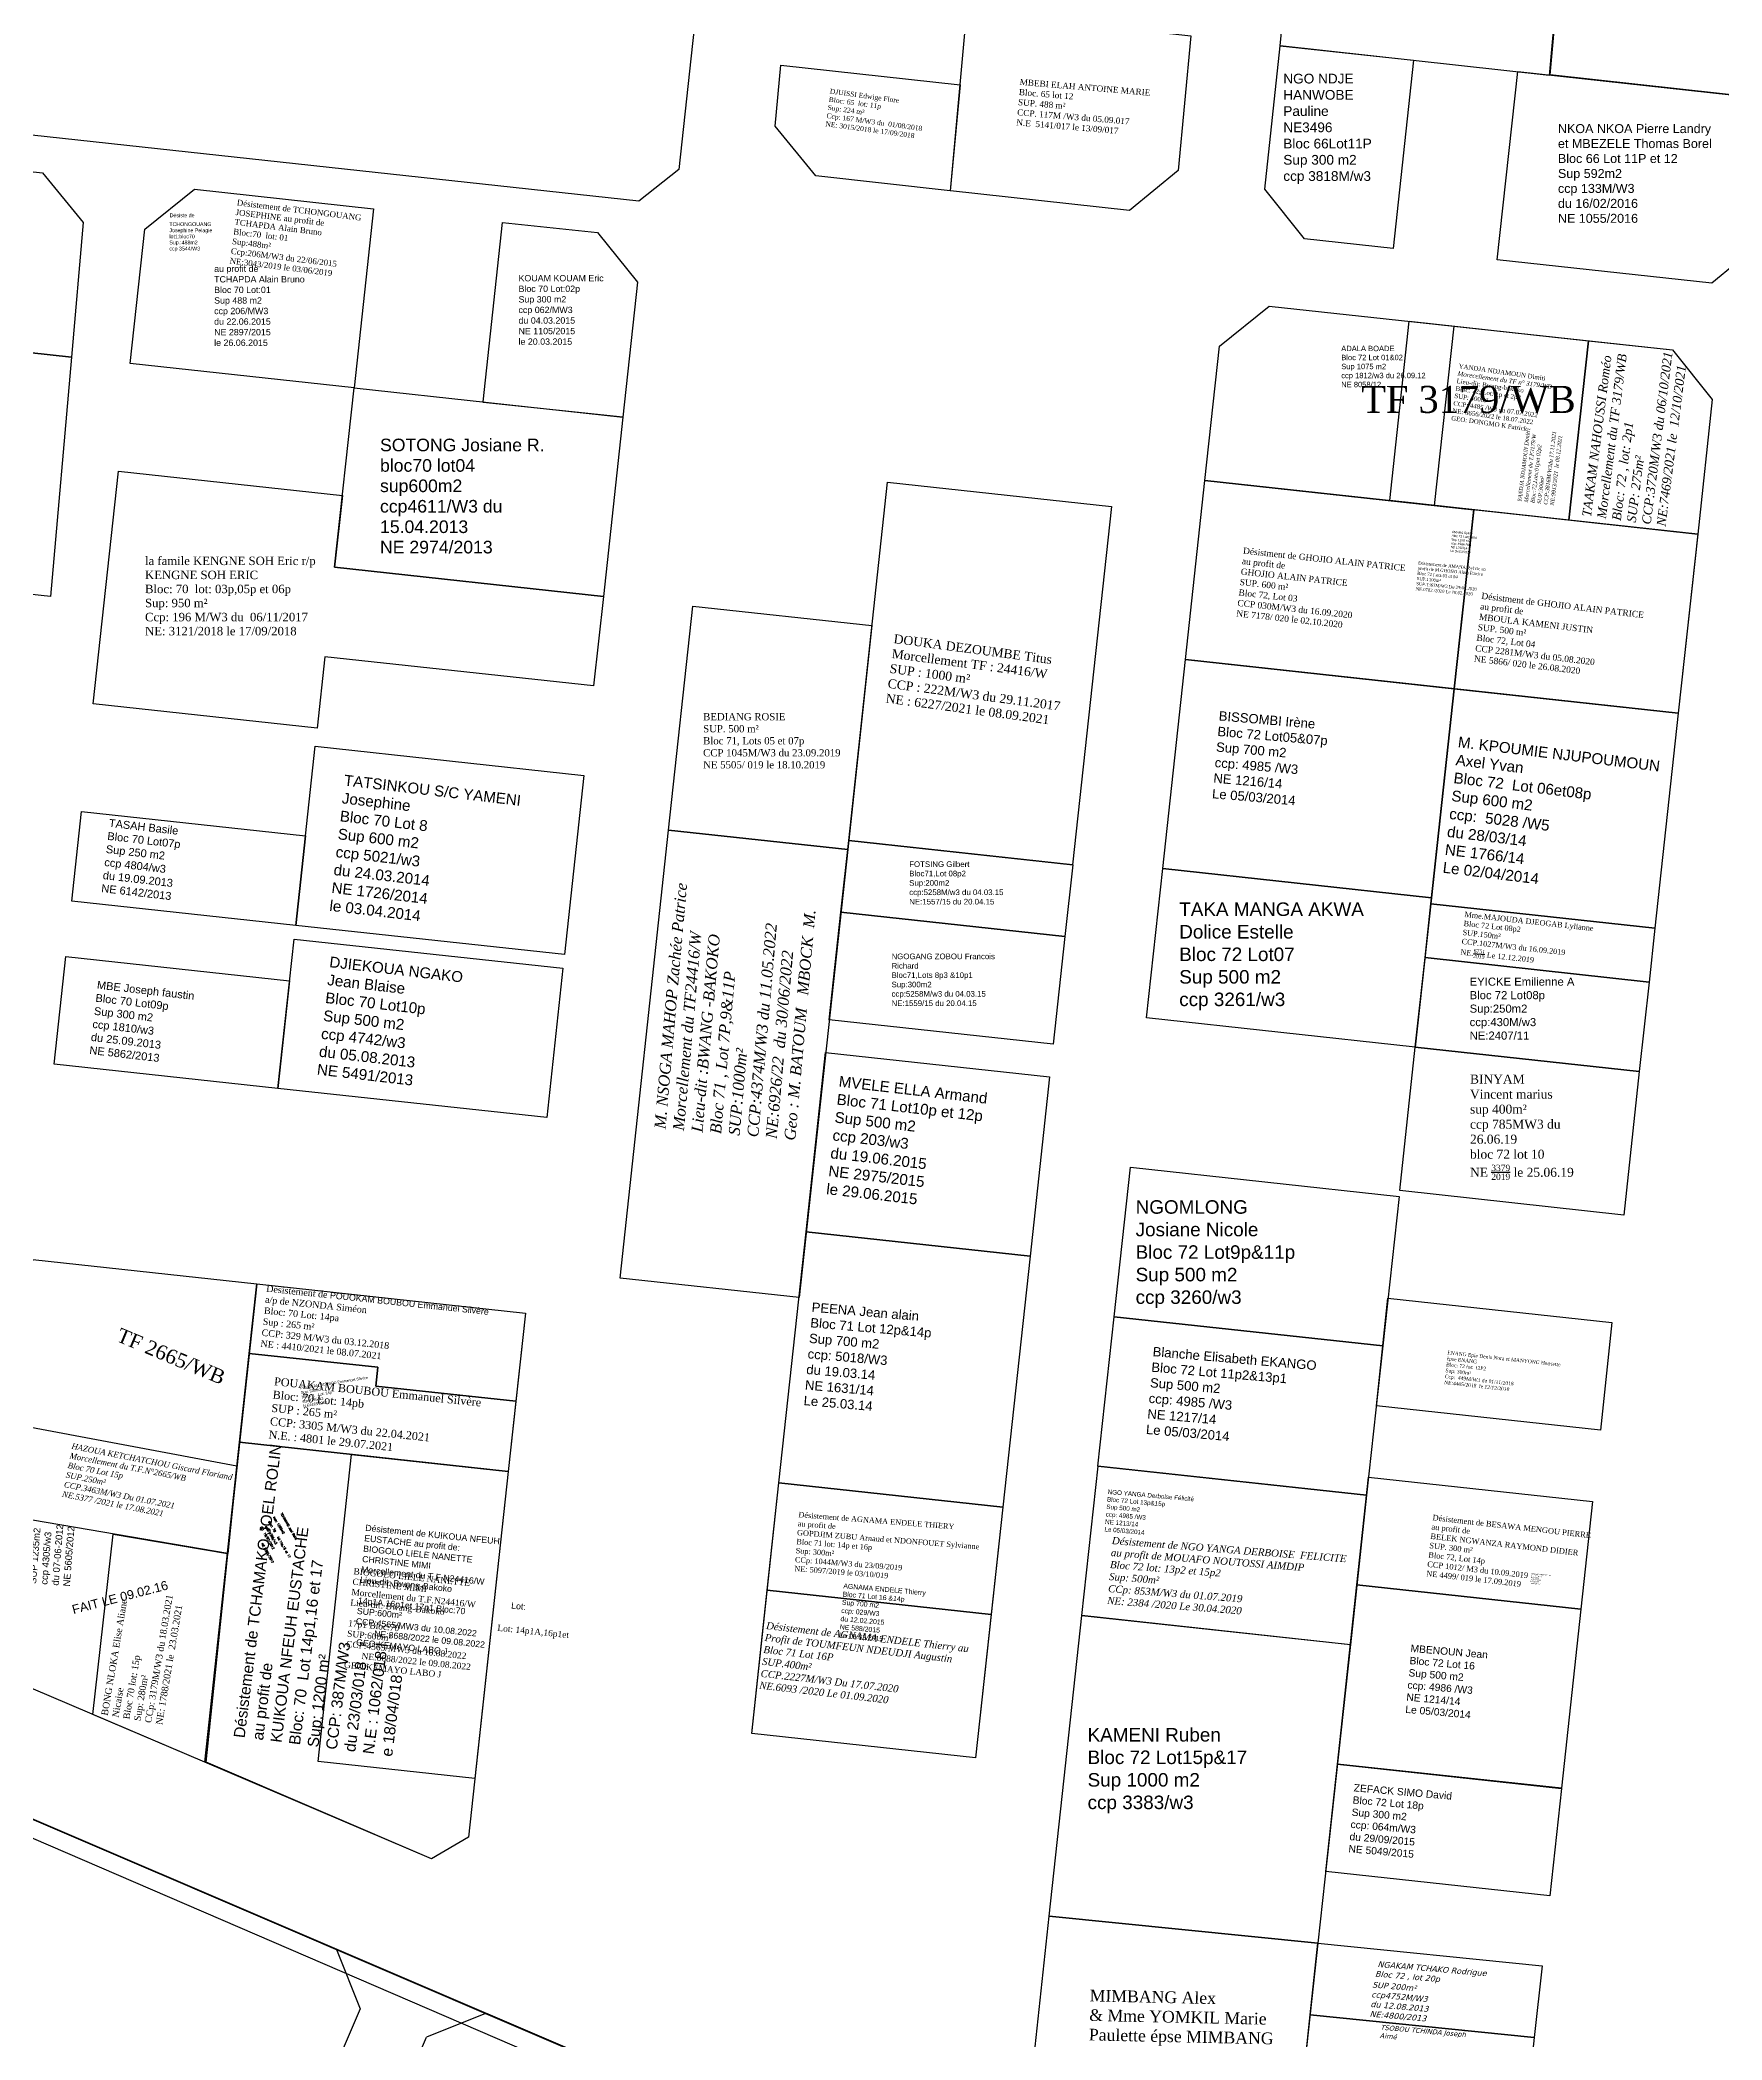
# Model space of a CAD drawing. Header units: millimetres. Extents: x 590121 to 927379, y 438565 to 1441738.
# Drawn here: x 924780.1 to 924966.8, y 1439551.6 to 1439773.6 of the extents above; entities that cross this region are included whole.
import ezdxf
from ezdxf.enums import TextEntityAlignment as Align

# ---------------------------------------------------------------- set-up
doc = ezdxf.new("R2010")
doc.units = ezdxf.units.MM
doc.header["$LTSCALE"] = 10
for name, color, linetype in [('end maj 26 02 2021', 30, 'Continuous'), ('LOTS', 7, 'Continuous'), ('MAJ AOUT 2021', 7, 'Continuous'), ('MAJ DEC 2021', 234, 'Continuous'), ('MAJ JUILLET 2021', 7, 'Continuous'), ('MAJ OCT 2021', 7, 'Continuous'), ('MAJ SEP 2021', 6, 'Continuous')]:
    doc.layers.add(name, color=color, linetype=linetype)
doc.styles.add('RomanS', font='romans.shx')
doc.styles.get("Standard").update_dxf_attribs({"font": 'arial.ttf'})
doc.styles.add('Times 1.0', font='times.ttf', dxfattribs={"width": 0.99, "height": 1})
doc.styles.add('Times 1.5', font='times.ttf', dxfattribs={"width": 0.99, "height": 0.75})
doc.styles.add('Verdana 2.0', font='verdana.ttf', dxfattribs={"width": 0.99, "height": 2})

msp = doc.modelspace()

# ---------------------------------------------------------------- linework, layer by layer
at = {"flags": 128}
msp.add_lwpolyline([(924932.09, 1439742.34), (924951.97, 1439740.18), (924949.81, 1439720.29), (924929.93, 1439722.46)], close=True, dxfattribs=at)
at = {"color": 5, "flags": 128}
msp.add_lwpolyline([(924849.89, 1439685.89), (924869.77, 1439683.73), (924864.39, 1439634.02), (924844.51, 1439636.18)], close=True, dxfattribs=at)
at = {"flags": 128}
msp.add_lwpolyline([(924828.39, 1439580.65), (924810.99, 1439582.54), (924814.7, 1439616.62), (924832.1, 1439614.73), (924828.39, 1439580.65)], dxfattribs=at)
msp.add_lwpolyline([(924828.39, 1439580.65), (924810.99, 1439582.54), (924814.7, 1439616.62), (924832.1, 1439614.73), (924828.39, 1439580.65)], dxfattribs=at)
at = {"color": 150, "linetype": 'ByBlock', "lineweight": -3, "ltscale": 0.0014, "flags": 128}
msp.add_lwpolyline([(924788.23, 1439607.78), (924800.93, 1439605.62), (924798.41, 1439582.48), (924785.98, 1439587.77)], close=True, dxfattribs=at)
at = {"layer": 'end maj 26 02 2021', "linetype": 'ByBlock', "ltscale": 0.0014}
for p, q in [((924917.78, 1439772.91), (924919.62, 1439792.82)), ((924949.44, 1439789.53), (924947.6, 1439769.62)), ((924947.72, 1439769.7), (924949.55, 1439789.62)), ((924947.6, 1439769.62), (924917.78, 1439772.91)), ((924972.56, 1439766.96), (924947.72, 1439769.7)), ((924791.75, 1439752.57), (924797.26, 1439757)), ((924797.26, 1439757), (924817.14, 1439754.84)), ((924817.14, 1439754.84), (924814.98, 1439734.96)), ((924790.13, 1439737.66), (924791.75, 1439752.57)), ((924814.98, 1439734.96), (924790.13, 1439737.66)), ((924902.94, 1439665.04), (924904.74, 1439681.61)), ((924904.74, 1439681.61), (924934.56, 1439678.37)), ((924934.56, 1439678.37), (924932.76, 1439661.8)), ((924932.76, 1439661.8), (924902.94, 1439665.04)), ((924899.34, 1439631.89), (924901.14, 1439648.47)), ((924901.14, 1439648.47), (924930.96, 1439645.22)), ((924930.96, 1439645.22), (924929.16, 1439628.65)), ((924929.16, 1439628.65), (924899.34, 1439631.89)), ((924892.14, 1439565.38), (924895.74, 1439598.75)), ((924895.74, 1439598.75), (924925.56, 1439595.51)), ((924925.56, 1439595.51), (924921.96, 1439562.38)), ((924921.96, 1439562.38), (924892.14, 1439565.38)), ((924829.57, 1439554.59), (924866.34, 1439538.84)), ((924789.54, 1439473.83), (924823.01, 1439551.97))]:
    msp.add_line(p, q, dxfattribs=at)
at = {"layer": 'end maj 26 02 2021', "linetype": 'ByBlock', "lineweight": 30, "ltscale": 0.0014}
msp.add_line((924398.32, 1439739.33), (924963.25, 1439497.33), dxfattribs=at)
at = {"layer": 'end maj 26 02 2021', "color": 3, "linetype": 'ByBlock'}
msp.add_line((924956.81, 1439497.55), (924745.65, 1439588.49), dxfattribs=at)
at = {"layer": 'end maj 26 02 2021', "linetype": 'ByBlock'}
for p, q in [((924829.57, 1439554.59), (924866.34, 1439538.84)), ((924789.54, 1439473.83), (924823.01, 1439551.97))]:
    msp.add_line(p, q, dxfattribs=at)
at = {"layer": 'end maj 26 02 2021', "color": 2, "linetype": 'ByBlock', "lineweight": 30, "flags": 128}
msp.add_lwpolyline([(923308.65, 1440206.13), (923671.34, 1440050.76), (923940.25, 1439935.57), (924963.25, 1439497.33), (924809.47, 1439239.74), (925377.7, 1437744.04), (924824.82, 1437360.38), (924517.74, 1437751.12), (922985.83, 1439700.35)], close=True, dxfattribs=at)
at = {"layer": 'end maj 26 02 2021', "color": 2, "lineweight": 100, "flags": 128}
msp.add_lwpolyline([(923308.65, 1440206.13), (923671.34, 1440050.76), (923940.25, 1439935.57), (924963.25, 1439497.33), (924809.47, 1439239.74), (925377.7, 1437744.04), (924824.82, 1437360.38), (924517.74, 1437751.12), (922985.83, 1439700.35)], close=True, dxfattribs=at)
at = {"layer": 'end maj 26 02 2021', "color": 5, "linetype": 'ByBlock', "ltscale": 0.0014, "flags": 128}
for points in [[(924706.44, 1439876.69), (924736.28, 1439873.58), (924734.42, 1439853.48), (924859.87, 1439840.72), (924851.01, 1439759.2), (924846.6, 1439755.66), (924680.84, 1439773.69), (924677.23, 1439778.1), (924683.72, 1439848.22), (924703.63, 1439846.37)], [(924917.76, 1439772.91), (924932.56, 1439771.3), (924930.29, 1439750.41), (924920.48, 1439751.48), (924916.05, 1439756.99)]]:
    msp.add_lwpolyline(points, close=True, dxfattribs=at)
at = {"layer": 'end maj 26 02 2021', "color": 150}
for points in [[(924882.99, 1439776.74), (924907.84, 1439774), (924906.46, 1439759.06), (924901.04, 1439754.63), (924881.16, 1439756.82)], [(924862.34, 1439770.77), (924882.24, 1439768.57), (924881.15, 1439756.82), (924866.22, 1439758.47), (924861.71, 1439764)], [(924797.26, 1439757), (924817.14, 1439754.84), (924814.98, 1439734.95), (924790.13, 1439737.66), (924791.75, 1439752.57)], [(924797.26, 1439757), (924817.14, 1439754.84), (924814.98, 1439734.95), (924790.13, 1439737.66), (924791.75, 1439752.57)], [(924788.83, 1439725.73), (924813.69, 1439723.03), (924812.82, 1439715.06), (924842.65, 1439711.82), (924841.57, 1439701.89), (924811.74, 1439705.13), (924810.88, 1439697.19), (924786.03, 1439699.89)], [(924929.73, 1439633.95), (924954.59, 1439631.25), (924953.3, 1439619.32), (924928.44, 1439622.02)], [(924862.13, 1439613.48), (924886.99, 1439610.78), (924885.69, 1439598.85), (924860.84, 1439601.55)]]:
    msp.add_lwpolyline(points, close=True, dxfattribs=at)
at = {"layer": 'end maj 26 02 2021', "color": 150, "flags": 128}
msp.add_lwpolyline([(924944.13, 1439770.05), (924972.56, 1439766.96), (924971.09, 1439751.01), (924965.66, 1439746.57), (924941.86, 1439749.15)], close=True, dxfattribs=at)
at = {"layer": 'end maj 26 02 2021', "linetype": 'ByBlock', "ltscale": 0.0014, "flags": 128}
for points in [[(924755.54, 1439761.53), (924780.4, 1439758.83), (924784.93, 1439753.31), (924783.62, 1439738.36), (924753.79, 1439741.6)], [(924916.55, 1439744.03), (924961.29, 1439739.17), (924965.72, 1439733.65), (924964.1, 1439718.74), (924964.1, 1439718.74), (924909.42, 1439724.69), (924911.04, 1439739.6)], [(924753.79, 1439741.61), (924783.62, 1439738.36), (924781.3, 1439711.79), (924751.47, 1439715.04)], [(924814.98, 1439734.95), (924844.81, 1439731.7), (924842.65, 1439711.82), (924812.82, 1439715.06)], [(924909.42, 1439724.69), (924964.1, 1439718.75), (924961.94, 1439698.86), (924907.26, 1439704.8)], [(924907.26, 1439704.8), (924937.08, 1439701.56), (924934.56, 1439678.37), (924904.74, 1439681.61)], [(924937.09, 1439701.57), (924961.94, 1439698.87), (924959.35, 1439675.01), (924934.49, 1439677.71)], [(924869.88, 1439684.73), (924894.74, 1439682.03), (924893.87, 1439674.08), (924869.02, 1439676.77)], [(924869.02, 1439676.77), (924893.87, 1439674.08), (924892.58, 1439662.15), (924867.72, 1439664.84)], [(924933.84, 1439671.74), (924958.7, 1439669.03), (924957.62, 1439659.09), (924932.76, 1439661.8)], [(924867.32, 1439661.2), (924892.17, 1439658.5), (924890.01, 1439638.62), (924865.16, 1439641.32)], [(924804.18, 1439635.53), (924834.01, 1439632.29), (924832.1, 1439614.73), (924802.27, 1439617.97)], [(924899.34, 1439631.89), (924929.16, 1439628.65), (924927.36, 1439612.08), (924897.54, 1439615.32)], [(924802.27, 1439617.97), (924832.1, 1439614.73), (924827.69, 1439574.16), (924823.58, 1439571.75), (924798.58, 1439582.48)], [(924897.55, 1439615.32), (924927.36, 1439612.08), (924925.56, 1439595.5), (924895.74, 1439598.75)], [(924862.13, 1439613.48), (924886.99, 1439610.78), (924883.96, 1439582.95), (924859.11, 1439585.65)], [(924927.58, 1439614.08), (924952.44, 1439611.38), (924951.14, 1439599.45), (924926.28, 1439602.15)], [(924926.28, 1439602.15), (924951.14, 1439599.45), (924948.98, 1439579.57), (924924.12, 1439582.26)], [(924776.26, 1439577.43), (924813.02, 1439561.68), (924815.65, 1439555.11), (924786.12, 1439486.17), (924763.14, 1439496.02), (924759.2, 1439486.83), (924736.22, 1439496.67), (924769.69, 1439574.8)], [(924892.14, 1439565.38), (924921.96, 1439562.38), (924918.48, 1439530.36), (924893.37, 1439541.18), (924890.13, 1439546.74)], [(924921.96, 1439562.38), (924946.84, 1439559.88), (924945.97, 1439551.93), (924921.1, 1439554.43)], [(924921.1, 1439554.43), (924945.97, 1439551.92), (924945.32, 1439545.96), (924920.45, 1439548.46)]]:
    msp.add_lwpolyline(points, close=True, dxfattribs=at)
for points in [[(924829.32, 1439733.39), (924831.45, 1439753.32), (924842.01, 1439752.19), (924846.44, 1439746.69), (924844.81, 1439731.7), (924829.32, 1439733.35)], [(924829.57, 1439554.59), (924823.01, 1439551.97)]]:
    msp.add_lwpolyline(points, dxfattribs=at)
at = {"layer": 'end maj 26 02 2021', "color": 3, "linetype": 'ByBlock', "flags": 128}
msp.add_lwpolyline([(924398.32, 1439739.33), (924963.25, 1439497.33), (924809.47, 1439239.74), (924330.15, 1439490.91)], dxfattribs=at)
at = {"layer": 'end maj 26 02 2021', "color": 150, "linetype": 'ByBlock', "lineweight": -3, "ltscale": 0.0014, "flags": 128}
for points in [[(924909.42, 1439724.69), (924964.1, 1439718.75), (924961.94, 1439698.86), (924907.26, 1439704.8)], [(924909.42, 1439724.69), (924939.25, 1439721.44), (924937.08, 1439701.57), (924907.26, 1439704.81)], [(924939.25, 1439721.45), (924964.1, 1439718.74), (924961.94, 1439698.86), (924937.09, 1439701.56)], [(924852.57, 1439710.74), (924872.46, 1439708.58), (924869.77, 1439683.73), (924849.89, 1439685.89)], [(924934.49, 1439677.71), (924959.35, 1439675.01), (924958.7, 1439669.03), (924933.84, 1439671.74)], [(924932.76, 1439661.8), (924957.62, 1439659.09), (924955.89, 1439643.18), (924931.03, 1439645.89)], [(924897.55, 1439615.32), (924927.36, 1439612.08), (924925.56, 1439595.5), (924895.74, 1439598.75)], [(924927.58, 1439614.08), (924952.44, 1439611.38), (924951.14, 1439599.45), (924926.28, 1439602.16)], [(924860.84, 1439601.55), (924885.69, 1439598.85), (924883.96, 1439582.95), (924859.11, 1439585.65)], [(924924.12, 1439582.26), (924948.98, 1439579.56), (924947.68, 1439567.63), (924922.83, 1439570.33)]]:
    msp.add_lwpolyline(points, close=True, dxfattribs=at)
at = {"layer": 'end maj 26 02 2021', "linetype": 'ByBlock', "flags": 128}
msp.add_lwpolyline([(924907.26, 1439704.8), (924937.08, 1439701.56), (924937.08, 1439701.56), (924937.08, 1439701.56)], dxfattribs=at)
for points in [[(924907.26, 1439704.8), (924937.08, 1439701.56), (924907.26, 1439704.8)], [(924776.26, 1439577.43), (924813.02, 1439561.68), (924815.65, 1439555.11), (924786.12, 1439486.17), (924763.14, 1439496.02), (924759.2, 1439486.83), (924736.22, 1439496.67), (924769.69, 1439574.8)]]:
    msp.add_lwpolyline(points, close=True, dxfattribs=at)
at = {"layer": 'end maj 26 02 2021', "linetype": 'ByBlock', "lineweight": -3, "ltscale": 0.0014, "flags": 128}
for points in [[(924810.66, 1439695.2), (924840.49, 1439691.95), (924838.33, 1439672.07), (924808.5, 1439675.31)], [(924784.73, 1439687.95), (924809.58, 1439685.25), (924808.5, 1439675.31), (924783.65, 1439678.01)], [(924808.33, 1439673.79), (924838.16, 1439670.55), (924836.36, 1439653.99), (924806.53, 1439657.23)], [(924782.98, 1439671.86), (924807.83, 1439669.16), (924806.53, 1439657.23), (924781.68, 1439659.93)], [(924865.16, 1439641.32), (924890.01, 1439638.62), (924886.99, 1439610.78), (924862.13, 1439613.48)]]:
    msp.add_lwpolyline(points, close=True, dxfattribs=at)
at = {"layer": 'end maj 26 02 2021', "color": 3, "linetype": 'ByBlock', "ltscale": 0.0014, "flags": 128}
msp.add_lwpolyline([(924779.33, 1439638.23), (924804.18, 1439635.53), (924798.41, 1439582.48), (924777.14, 1439591.54), (924774.7, 1439595.7)], close=True, dxfattribs=at)
at = {"layer": 'end maj 26 02 2021', "color": 150, "lineweight": 30}
msp.add_lwpolyline([(924802.27, 1439617.97), (924832.1, 1439614.73), (924827.69, 1439574.16), (924823.58, 1439571.75), (924798.41, 1439582.48)], close=True, dxfattribs=at)
at = {"layer": 'LOTS', "color": 4, "lineweight": 30, "flags": 128}
msp.add_lwpolyline([(924828.39, 1439580.65), (924810.99, 1439582.54), (924814.7, 1439616.62), (924832.1, 1439614.73), (924828.39, 1439580.65)], dxfattribs=at)
at = {"layer": 'MAJ AOUT 2021', "color": 5, "linetype": 'ByBlock', "lineweight": -3, "ltscale": 0.0014, "flags": 128}
msp.add_lwpolyline([(924777.34, 1439619.96), (924801.98, 1439615.36), (924800.96, 1439605.62), (924776.24, 1439609.82)], close=True, dxfattribs=at)
at = {"layer": 'MAJ DEC 2021', "flags": 128}
msp.add_lwpolyline([(924937.06, 1439741.8), (924951.97, 1439740.18), (924949.81, 1439720.29), (924934.9, 1439721.92)], close=True, dxfattribs=at)
at = {"layer": 'MAJ JUILLET 2021', "flags": 128}
for points in [[(924804.18, 1439635.53), (924834.01, 1439632.29), (924832.94, 1439622.51), (924817.4, 1439624.2), (924817.62, 1439626.28), (924803.34, 1439627.83)], [(924803.34, 1439627.83), (924817.62, 1439626.28), (924817.4, 1439624.2), (924832.94, 1439622.51), (924832.1, 1439614.73), (924802.27, 1439617.97)]]:
    msp.add_lwpolyline(points, close=True, dxfattribs=at)
at = {"layer": 'MAJ OCT 2021', "color": 150, "flags": 128}
msp.add_lwpolyline([(924951.97, 1439740.18), (924961.29, 1439739.17), (924965.72, 1439733.65), (924964.1, 1439718.74), (924949.81, 1439720.29)], close=True, dxfattribs=at)
at = {"layer": 'MAJ SEP 2021', "flags": 128}
msp.add_lwpolyline([(924874.2, 1439724.5), (924899.05, 1439721.8), (924894.73, 1439682.03), (924869.88, 1439684.73)], close=True, dxfattribs=at)

# ---------------------------------------------------------------- texts
at = {"attachment_point": 1}
for s, insert, char_height, width, rotation in [('\\A1;{\\fTimes New Roman|b0|i0|c0|p18;YANDJA NDJAMOUN Dimiti\\P\\fTimes New Roman|b0|i1|c0|p18;\\C1;Morecellement du TF n° 3179/WB\\P\\fTimes New Roman|b0|i0|c0|p18;\\C0;Lieu-dit: Bwang-bakoko\\PBloc: 72; Lot: 1p et 2p2\\PSUP: 400m²\\PCCP: 4485 /W3 du 07.07.2022\\PNE: 8656/2022 le 18.07.2022\\PGEO: DONGMO K Patrick}', (924937.62, 1439737.64), 0.5, 21.7799, 351.8502), ('\\A1;{\\fTimes New Roman|b0|i0|c0|p18;BIOGOLO LIELE NANETTE \\PCHRISTINE MIMI     \\P\\C1;Morcellement du T.F.N24416/W\\C256;                               Lieu-dit: Bwang-Bakoko                                                                                                                      Lot: 14p1A,16p1et 17p1 Bloc:70\\PSUP:600m²                                                                      CCP:4565/MW3 du 10.08.2022                                                   NE:8688/2022 le 09.08.2022                                        GEO:KEMAYO LABO J}', (924814.96, 1439604.01), 0.6946, 24.8105, 354.2043), ('\\A1;{\\fTimes New Roman|b0|i0|c0|p18;BIOGOLO LIELE NANETTE \\PCHRISTINE MIMI     \\P\\C1;Morcellement du T.F.N24416/W\\C256;                               Lieu-dit: Bwang-Bakoko                                                                                                                      Lot: 14p1A,16p1et 17p1 Bloc:70\\PSUP:600m²                                                                      CCP:4565/MW3 du 10.08.2022                                                   NE:8688/2022 le 09.08.2022                                        GEO:KEMAYO LABO J}', (924814.96, 1439604.01), 0.6946, 24.8105, 354.2043)]:
    msp.add_mtext(s, dxfattribs=dict(at, insert=insert, char_height=char_height, width=width, rotation=rotation))
at = {"color": 7, "insert": (924848.3, 1439652.79), "char_height": 1.2399, "width": 78.3077, "attachment_point": 1, "rotation": 84.9537}
msp.add_mtext('{\\fTimes New Roman|b0|i1|c0|p18;M. NSOGA MAHOP Zachée Patrice\\P\\C1;Morcellement du TF24416/W\\P\\C7;Lieu-dit :BWANG -BAKOKO\\PBloc 71 , Lot 7P,9&11P\\PSUP:1000m²\\PCCP:4374M/W3 du 11.05.2022\\PNE:6926/22  du 30/06/2022\\PGeo : M. BATOUM   MBOCK  M.}', dxfattribs=at)
at = {"layer": 'end maj 26 02 2021', "color": 1, "linetype": 'ByBlock'}
msp.add_text('Désiste de', height=0.418, dxfattribs=at).set_placement((924794.52, 1439753.89))
at = {"layer": 'end maj 26 02 2021', "linetype": 'ByBlock'}
for s, height, p in [('TCHONGOUANG', 0.4177, (924794.48, 1439752.91)), ('Josephine Pelagie', 0.4177, (924794.48, 1439752.23)), ('Sup.:488m2', 0.418, (924794.48, 1439750.88)), ('ccp 3544/W3', 0.4177, (924794.48, 1439750.2)), ('lot1;bloc70', 0.4177, (924794.48, 1439751.55))]:
    msp.add_text(s, height=height, dxfattribs=at).set_placement(p)
at = {"layer": 'end maj 26 02 2021', "linetype": 'ByBlock', "ltscale": 0.0014}
for s, p in [('SOTONG Josiane R.', (924817.86, 1439727.92)), ('bloc70 lot04', (924817.86, 1439725.65)), ('sup600m2', (924817.86, 1439723.39)), ('ccp4611/W3 du', (924817.86, 1439721.12)), ('15.04.2013', (924817.86, 1439718.85)), ('NE 2974/2013', (924817.86, 1439716.59))]:
    msp.add_text(s, height=1.4, dxfattribs=at).set_placement(p)
at = {"layer": 'end maj 26 02 2021', "linetype": 'ByBlock', "style": 'RomanS'}
for s, p in [('TCHAMAKO Joel Rolin', (924807.85, 1439608.7)), ('DU  19/07/2012', (924805.46, 1439607.41)), ('ccp: 4365/w3', (924805.89, 1439607.73)), ('bloc: 70   lot:14p,16 et 17', (924806.81, 1439607.24)), ('sup: 1200m2', (924806.75, 1439608.83)), ('NE 8395/2012', (924805.49, 1439605.73))]:
    msp.add_text(s, height=0.2387, rotation=299.5923, dxfattribs=at).set_placement(p, align=Align.TOP_CENTER)
at = {"layer": 'end maj 26 02 2021', "linetype": 'ByBlock', "ltscale": 0.0014, "attachment_point": 1}
for s, insert, char_height, width in [('{\\C7;NGO NDJE \\PHANWOBE \\PPauline\\PNE3496\\PBloc 66Lot11P\\PSup 300 m2\\Pccp 3818M/w3}', (924918.11, 1439769.81), 1.0807, 18.06), ('{\\C1;au profit de \\P\\C7;TCHAPDA Alain Bruno\\PBloc 70 Lot:01\\PSup 488 m2\\Pccp 206/MW3\\Pdu 22.06.2015\\PNE 2897/2015\\Ple 26.06.2015}', (924799.45, 1439748.53), 0.7037, 11.757), ('{\\C7;KOUAM KOUAM Eric\\PBloc 70 Lot:02p\\PSup 300 m2\\Pccp 062/MW3\\Pdu 04.03.2015\\PNE 1105/2015\\Ple 20.03.2015}', (924833.23, 1439747.48), 0.7037, 11.757), ('{\\C7;ADALA BOADE\\PBloc 72 Lot 01&02\\PSup 1075 m2\\Pccp 1812/w3 du 26.09.12\\PNE 8058/12}', (924924.54, 1439739.63), 0.6, 25.06), ('{\\C7;FOTSING Gilbert\\PBloc71,Lot 08p2\\PSup:200m2\\Pccp:5258M/w3 du 04.03.15\\PNE:1557/15 du 20.04.15}', (924876.59, 1439682.42), 0.6239, 13.312), ('{\\C7;TAKA MANGA AKWA\\PDolice Estelle\\PBloc 72 Lot07\\PSup 500 m2\\Pccp 3261/w3}', (924906.56, 1439677.86), 1.5, 25.06), ('{\\C7;NGOGANG ZOBOU Francois Richard\\PBloc71,Lots 8p3 &10p1\\PSup:300m2\\Pccp:5258M/w3 du 04.03.15\\PNE:1559/15 du 20.04.15}', (924874.63, 1439672.19), 0.6239, 13.312), ('{\\C7;EYICKE Emilienne A\\PBloc 72 Lot08p\\PSup:250m2\\Pccp:430M/w3\\PNE:2407/11}', (924938.79, 1439669.52), 0.8973, 14.99), ('{\\C7;NGOMLONG\\PJosiane Nicole\\PBloc 72 Lot9p&11p\\PSup 500 m2\\Pccp 3260/w3}', (924901.72, 1439644.82), 1.5, 25.06), ('{\\C7;KAMENI Ruben\\PBloc 72 Lot15p&17\\PSup 1000 m2\\Pccp 3383/w3}', (924896.39, 1439586.26), 1.5, 25.06)]:
    msp.add_mtext(s, dxfattribs=dict(at, insert=insert, char_height=char_height, width=width))
at = {"layer": 'end maj 26 02 2021', "attachment_point": 1}
for s, width, heights, insert, char_height, rotation in [('{\\fTimes New Roman|b0|i0|c0|p18;DJUISSI Edwige Flore\\PBloc: 65  lot: 11p\\PSup: 224 m²\\PCcp: 167 M/W3 du  01/08/2018\\PNE: 3015/2018 le 17/09/2018}', 183.6537, [70.05], (924867.83, 1439768.16), 0.5477, 352.2715), ('{\\fTimes New Roman|b0|i0|c0|p18;\\C1;Désistement de TCHONGOUANG\\PJOSEPHINE au profit de \\P\\C256;TCHAPDA Alain Bruno\\PBloc:70  lot: 01\\PSup:488m²\\PCcp:206M/W3 du 22/06/2015\\PNE:3043/2019 le 03/06/2019}', 69.7073, [27.23], (924802.02, 1439755.86), 0.6504, 352.9722), ('{\\fTimes New Roman|b0|i0|c0|p18;ENANG Epie Denis Nora et MANYONG Herriette\\Pèpse ENANG\\PBloc: 72 lot: 12P2\\PSup: 300m²\\PCcp:  449M/W3 du 01/11/2018\\PNE:4405/2018  le 12/12/2018}', 132.1813, [32.76], (924936.35, 1439628.13), 0.4, 353.8137), ('{\\C1;Désistement de TCHAMAKO JOEL ROLIN\\Pau profit de\\P}KUIKOUA NFEUH EUSTACHE\\PBloc: 70  Lot 14p1,16 et 17\\PSup: 1200 m²\\PCCP: 387M/W3 \\Pdu 23/03/018\\PN.E : 1062/018 l\\Pe 18/04/018', 102.1603, [30.88], (924801.6, 1439585.25), 1.2375, 82.8165), ('{\\fTimes New Roman|b0|i0|c0|p18;\\C1;Désistement de AGNAMA ENDELE THIERY \\Pau profit de\\P\\C256;GOPDJIM ZUBU Arnaud et NDONFOUET Sylvianne\\PBloc 71 lot: 14p et 16p\\PSup: 300m²\\PCCp: 1044M/W3 du 23/09/2019\\PNE: 5097/2019 le 03/10/019}', 50.7692, [21.59], (924864.33, 1439610.25), 0.6, 355.5454), ('{\\fTimes New Roman|b0|i0|c0|p18;\\C1;Désistement de AGNAMA ENDELE THIERY \\Pau profit de\\P\\C256;GOPDJIM ZUBU Arnaud et NDONFOUET Sylvianne\\PBloc 71 lot: 14p et 16p\\PSup: 300m²\\PCCp: 1044M/W3 du 23/09/2019\\PNE: 5097/2019 le 03/10/019}', 50.7692, [21.59], (924864.33, 1439610.25), 0.6, 355.5454), ('{\\fTimes New Roman|b0|i1|c0|p18;\\C1;Désistement de NGO YANGA DERBOISE  FELICITE \\Pau profit de \\C256;MOUAFO NOUTOSSI AIMDIP\\PBloc 72 lot: 13p2 et 15p2\\PSup: 500m²\\PCCp: 853M/W3 du 01.07.2019\\PNE: 2384 /2020 Le 30.04.2020}', 50.7692, [21.59], (924899.12, 1439607.47), 0.8, 355.5454), ('{\\fTimes New Roman|b0|i0|c0|p18;\\C1;\\P\\C256;BONG NLOKA Elise Aliane \\PNicaise \\PBloc 70 lot: 15p\\PSup: 280m²\\PCCp: 3179M/W3 du 18.03.2021\\PNE: 1788/2021 le  23.03.2021}', 50.7692, [21.59], (924785.7, 1439587.92), 0.7358, 80.4099)]:
    msp.add_mtext_dynamic_manual_height_columns(s, width=width, gutter_width=12.5, heights=heights, dxfattribs=dict(at, insert=insert, char_height=char_height, rotation=rotation))
at = {"layer": 'end maj 26 02 2021', "insert": (924888.89, 1439769.25), "char_height": 0.6757, "width": 107.892, "attachment_point": 1, "rotation": 355.225}
msp.add_mtext('{\\fTimes New Roman|b0|i0|c0|p18;MBEBI ELAH ANTOINE MARIE\\PBloc. 65 lot 12\\PSUP. 488 m²\\PCCP. 117M /W3 du 05.09.017 \\PN.E  5141/017 le 13/09/017}', dxfattribs=at)
at = {"layer": 'end maj 26 02 2021', "insert": (924948.59, 1439764.22), "char_height": 0.9952, "width": 27.1197, "attachment_point": 1}
msp.add_mtext('NKOA NKOA Pierre Landry \\Pet MBEZELE Thomas Borel\\PBloc 66 Lot 11P et 12\\PSup 592m2\\Pccp 133M/W3\\Pdu 16/02/2016\\PNE 1055/2016 ', dxfattribs=at)
at = {"layer": 'end maj 26 02 2021', "linetype": 'ByBlock', "ltscale": 0.0014, "attachment_point": 1}
for s, insert, char_height, width, rotation in [('{\\C7;AMANA Sylvie\\PBloc 72 Lot03&04\\PSup 1100 m2\\Pccp: 4986 /W3\\PNE 1218/14\\PLe 05/03/2014}', (924936.84, 1439719.11), 0.2527, 7.0926, 355.0862), ('{\\C7;BISSOMBI Irène\\PBloc 72 Lot05&07p\\PSup 700 m2\\Pccp: 4985 /W3\\PNE 1216/14\\PLe 05/03/2014}', (924911, 1439699.1), 1.0396, 29.1769, 355.0862), ('{\\C7;M. KPOUMIE NJUPOUMOUN \\PAxel Yvan\\PBloc 72  Lot 06et08p\\PSup 600 m2\\Pccp:  5028 /W5\\Pdu 28/03/14\\PNE 1766/14\\PLe 02/04/2014}', (924937.58, 1439696.28), 1.2014, 203.1336, 353.1095), ('{\\C7;TATSINKOU S/C YAMENI\\PJosephine\\PBloc 70 Lot 8\\PSup 600 m2\\Pccp 5021/w3\\Pdu 24.03.2014\\PNE 1726/2014\\Ple 03.04.2014}', (924813.95, 1439692.04), 1.2, 25.0625, 353.4), ('{\\C7;TASAH Basile\\PBloc 70 Lot07p\\PSup 250 m2\\Pccp 4804/w3\\Pdu 19.09.2013\\PNE 6142/2013}', (924787.83, 1439687.13), 0.875, 25.0625, 353.4008), ('{\\C7;DJIEKOUA NGAKO \\PJean Blaise\\PBloc 70 Lot10p\\PSup 500 m2\\Pccp 4742/w3\\Pdu 05.08.2013\\PNE 5491/2013}', (924812.33, 1439671.88), 1.2, 25.06, 353.4008), ('{\\C7;MBE Joseph faustin\\PBloc 70 Lot09p\\PSup 300 m2\\Pccp 1810/w3\\Pdu 25.09.2013\\PNE 5862/2013}', (924786.51, 1439669.17), 0.875, 25.0625, 353.4008), ('{\\C7;MVELE ELLA Armand \\PBloc 71 Lot10p et 12p\\PSup 500 m2\\Pccp 203/w3\\Pdu 19.06.2015\\PNE 2975/2015\\Ple 29.06.2015}', (924868.86, 1439658.62), 1.2, 25.06, 353.4008), ('{\\C7;PEENA Jean alain\\PBloc 71 Lot 12p&14p\\PSup 700 m2\\Pccp: 5018/W3\\Pdu 19.03.14\\PNE 1631/14\\PLe 25.03.14}', (924865.82, 1439633.49), 1.0396, 29.1769, 355.0862), ('{\\C7;Blanche Elisabeth EKANGO\\PBloc 72 Lot 11p2&13p1\\PSup 500 m2\\Pccp: 4985 /W3\\PNE 1217/14\\PLe 05/03/2014}', (924903.67, 1439628.56), 1.0396, 29.1769, 355.0862), ('{\\C7;NGO YANGA Derboise Félicité\\PBloc 72 Lot 13p&15p\\PSup 500 m2\\Pccp: 4985 /W3\\PNE 1213/14\\PLe 05/03/2014}', (924898.64, 1439612.73), 0.5, 22.8549, 355.0862), ('{\\C7;BESAWA MENGOU Pierre\\PBloc 72 Lot 14p\\PSup 300 m2\\Pccp: 4986 /W3\\PNE 1215/14\\PLe 05/03/2014}', (924945.64, 1439603.44), 0.1269, 3.5606, 355.0862), ('{\\C7;AGNAMA ENDELE Thierry\\PBloc 71 Lot 16 &14p\\PSup 700 m2\\Pccp: 029/W3\\Pdu 12.02.2015\\PNE 588/2015\\PLe 19.02.2015}', (924869.31, 1439602.31), 0.548, 15.3791, 355.0862), ('{\\C7;MBENOUN Jean\\PBloc 72 Lot 16\\PSup 500 m2\\Pccp: 4986 /W3\\PNE 1214/14\\PLe 05/03/2014}', (924932.28, 1439595.52), 0.8144, 22.8549, 355.0862), ('{\\C7;ZEFACK SIMO David\\PBloc 72 Lot 18p\\PSup 300 m2\\Pccp: 064m/W3\\Pdu 29/09/2015\\PNE 5049/2015}', (924925.97, 1439580.05), 0.8144, 22.8549, 355.0862)]:
    msp.add_mtext(s, dxfattribs=dict(at, insert=insert, char_height=char_height, width=width, rotation=rotation))
at = {"layer": 'end maj 26 02 2021', "color": 150, "linetype": 'ByBlock', "lineweight": -3, "ltscale": 0.0014, "attachment_point": 1, "style": 'Times 1.0'}
for s, insert, char_height, width, rotation in [('{\\fTimes New Roman|b0|i0|c186|p18;\\C1;Désistment de GHOJIO ALAIN PATRICE\\Pau profit de\\P\\fTimes New Roman|b0|i0|c0|p18;\\C256;GHOJIO ALAIN PATRICE\\P\\fTimes New Roman|b0|i0|c186|p18;SUP. \\fTimes New Roman|b0|i0|c0|p18;6\\fTimes New Roman|b0|i0|c186|p18;00 m²\\PBloc 72, Lot 0\\fTimes New Roman|b0|i0|c0|p18;3\\fTimes New Roman|b0|i0|c186|p18;\\PCCP \\fTimes New Roman|b0|i0|c0|p18;030\\fTimes New Roman|b0|i0|c186|p18;M/W3 du \\fTimes New Roman|b0|i0|c0|p18;16\\fTimes New Roman|b0|i0|c186|p18;.0\\fTimes New Roman|b0|i0|c0|p18;9\\fTimes New Roman|b0|i0|c186|p18;.2020\\PNE \\fTimes New Roman|b0|i0|c0|p18;7178\\fTimes New Roman|b0|i0|c186|p18;/ 020 le \\fTimes New Roman|b0|i0|c0|p18;02.10.2020}', (924913.69, 1439717.26), 0.7, 30.8325, 353.8242), ('{\\fTimes New Roman|b0|i0|c186|p18;\\C1;Désistement de AMANA  Sylvie\\C150; \\C7;au\\Pprofit de M.GHOJIO Alain Patrice \\PBloc 72 Lots 03 et 04\\PSUP.1100m²\\PSUP.1363M/W3 Du 29.01.2020\\PNE.0782 /2020 Le 18.02.2020}', (924933.1, 1439715.71), 0.3456, 12.572, 354.6423), ('{\\fTimes New Roman|b0|i0|c186|p18;\\C1;Désistment de GHOJIO ALAIN PATRICE\\Pau profit de\\P\\C256;MBOULA KAMENI JUSTIN\\PSUP. 500 m²\\PBloc 72, Lot 04\\PCCP 2281M/W3 du 05.08.2020\\PNE 5866/ 020 le 26.08.2020}', (924940.15, 1439712.24), 0.7, 24.0504, 353.2394), ('\\A1;{\\C7;Mme.MAJOUDA DJEOGAB Lylianne\\PBloc 72 Lot 08p2\\PSUP.150m²\\PCCP.1027M/W3 du 16.09.2019\\PNE.\\H0.7x;\\S6751/2019;\\H1.429x; Le 12.12.2019}', (924938.27, 1439676.84), 0.6, 20.9221, 353.8015), ('{\\fTimes New Roman|b0|i0|c186|p18;\\C1;Désistement de BESAWA MENGOU PIERRE\\Pau profit de\\C256;\\PBELEK NGWANZA RAYMOND DIDIER\\PSUP. 300 m²\\PBloc 72, Lot 14p\\PCCP 1012/ M3 du 10.09.2019\\PNE 4499/ 019 le 17.09.2019}', (924934.72, 1439609.94), 0.6242, 22.6156, 353.5042), ('{\\fTimes New Roman|b0|i1|c0|p18;\\C1;Désistement de AGNAMA ENDELE Thierry\\C7; au \\PProfit de TOUMFEUN NDEUDJI Augustin\\PBloc 71 Lot 16P\\PSUP.400m²\\PCCP.2227M/W3 Du 17.07.2020\\PNE.6093 /2020 Le 01.09.2020 }', (924860.77, 1439598.04), 0.8, 32.0512, 353.4484)]:
    msp.add_mtext(s, dxfattribs=dict(at, insert=insert, char_height=char_height, width=width, rotation=rotation))
at = {"layer": 'end maj 26 02 2021', "insert": (924791.78, 1439716.23), "char_height": 0.9349, "attachment_point": 1}
msp.add_mtext_dynamic_manual_height_columns('{\\fTimes New Roman|b0|i0|c0|p18;la famile KENGNE SOH Eric r/p \\PKENGNE SOH ERIC\\PBloc: 70  lot: 03p,05p et 06p\\PSup: 950 m²\\PCcp: 196 M/W3 du  06/11/2017\\PNE: 3121/2018 le 17/09/2018}', width=183.6537, gutter_width=12.5, heights=[70.05], dxfattribs=at)
at = {"layer": 'end maj 26 02 2021', "color": 150, "linetype": 'ByBlock', "lineweight": -3, "ltscale": 0.0014, "attachment_point": 1, "style": 'Times 1.0'}
for s, insert, char_height, width in [('{\\C256;BEDIANG ROSIE\\PSUP. 500 m²\\PBloc 71, Lots 05 et 07p\\PCCP 1045M/W3 du 23.09.2019\\PNE 5505/ 019 le 18.10.2019}', (924853.72, 1439698.87), 0.8, 50.3874), ('\\A1;BINYAM Vincent marius\\Psup 400m²\\Pccp 785MW3 du 26.06.19\\Pbloc 72 lot 10\\PNE {\\H0.7x;\\S3379/2019;} le 25.06.19', (924938.83, 1439658.76), 1, 11.1227)]:
    msp.add_mtext(s, dxfattribs=dict(at, insert=insert, char_height=char_height, width=width))
at = {"layer": 'end maj 26 02 2021', "color": 1, "linetype": 'ByBlock', "ltscale": 0.0014, "insert": (924789.1, 1439630.7), "char_height": 1.5909, "width": 30.493, "attachment_point": 1, "rotation": 337.3636}
msp.add_mtext('{\\fTimes New Roman|b0|i0|c0|p18;TF 2665/WB}', dxfattribs=at)
at = {"layer": 'end maj 26 02 2021', "linetype": 'ByBlock', "attachment_point": 1}
for s, insert, char_height, width, rotation in [('POUOKAM BOUBOU Emmanuel Silvère\\PSup: 530m2\\PBloc:70,   Lot: 14p\\Pccp:4795/w3\\PN.E4428/2013', (924808.98, 1439624.12), 0.3, 18.9484, 9.0015), ('KENGNE SOH Eric\\Pbloc 70 lots 13 & 15\\PSUP 1235m2\\Pccp 4305/w3\\Pdu 07-06-2012\\PNE 5605/2012', (924776.45, 1439602.49), 0.75, 30.1655, 85.4918), ('{\\fTimes New Roman|b0|i0|c0|p18;MIMBANG Alex \\P& Mme YOMKIL Marie\\PPaulette épse MIMBANG\\P Bloc 72, Lots n° 19\\PSup: 816 m² \\PCCP:4487/W3 du  13.11.2012\\PN.E:9070/2012}', (924896.64, 1439557.23), 1.3, 41.35, 358.778)]:
    msp.add_mtext(s, dxfattribs=dict(at, insert=insert, char_height=char_height, width=width, rotation=rotation))
at = {"layer": 'end maj 26 02 2021', "color": 1, "linetype": 'ByBlock', "insert": (924783.58, 1439599.86), "char_height": 1, "width": 29.0989, "attachment_point": 1, "rotation": 14.6651}
msp.add_mtext('FAIT LE 09.02.16', dxfattribs=at)
at = {"layer": 'end maj 26 02 2021', "linetype": 'ByBlock', "attachment_point": 1, "style": 'Verdana 2.0'}
for s, insert, char_height, width, rotation in [('{\\fVerdana|b0|i1|c0|p34;Bloc 72 , lot 20p }', (924928.33, 1439559.33), 0.65, 53.2771, 355.105), ('{\\fVerdana|b0|i1|c0|p34;NGAKAM TCHAKO Rodrigue}', (924928.61, 1439560.4), 0.65, 53.2771, 355.105), ('{\\fVerdana|b0|i1|c0|p34;SUP 200m²\\Pccp4752M/W3 \\Pdu 12.08.2013\\PNE:4800/2013}', (924928.01, 1439558.12), 0.65, 50.4075, 355.1049), ('{\\fVerdana|b0|i1|c0|p34;TSOBOU TCHINDA Joseph\\PAimé}', (924928.92, 1439553.34), 0.55, 53.2771, 355.0318)]:
    msp.add_mtext(s, dxfattribs=dict(at, insert=insert, char_height=char_height, width=width, rotation=rotation))
at = {"layer": 'LOTS', "insert": (924816.27, 1439608.83), "char_height": 0.6946, "width": 24.8105, "attachment_point": 1, "rotation": 354.2043}
msp.add_mtext('\\A1;Désistement de {\\A0;KUIKOUA NFEUH \\PEUSTACHE au profit de:}\\PBIOGOLO LIELE NANETTE \\PCHRISTINE MIMI     \\P{\\C1;Morcellement du T.F.N24416/W}                               Lieu-dit: Bwang-Bakoko                                                                                                                      Lot: 14p1A,16p1et 17p1 Bloc:70\\PSUP:600m²                                                                      CCP:4565/MW3 du 10.08.2022                                                   NE:8688/2022 le 09.08.2022                                        GEO:KEMAYO LABO J', dxfattribs=at)
at = {"layer": 'MAJ AOUT 2021', "color": 7, "linetype": 'ByBlock', "lineweight": -3, "ltscale": 0.0014, "insert": (924783.7, 1439617.88), "char_height": 0.65, "width": 20.2705, "attachment_point": 1, "rotation": 348.9203, "style": 'Times 1.5'}
msp.add_mtext('{\\fTimes New Roman|b0|i1|c0|p18;HAZOUA KETCHATCHOU Giscard Floriand\\P\\C1;Morcellement du T.F.N°2665/WB\\P\\C7;Bloc 70 Lot 15p\\PSUP.250m²\\PCCP.3463M/W3 Du 01.07.2021\\PNE.5377 /2021 le 17.08.2021}', dxfattribs=at)
at = {"layer": 'MAJ DEC 2021', "color": 150, "linetype": 'ByBlock', "lineweight": -3, "ltscale": 0.0014, "insert": (924944.11, 1439722.37), "char_height": 0.4356, "width": 8.9996, "attachment_point": 1, "rotation": 83.1369, "style": 'Times 1.5'}
msp.add_mtext('{\\fTimes New Roman|b0|i1|c0|p18;\\C7;YANDJA NDJAMOUN Dimitri\\P\\C1;Morcellement du T.F3179/W\\P\\C7;Bloc:72,Lots:01pet 02p2\\PSUP:300m²\\PCCP:3816M/W3du 17.11.2021\\PNE:9913/2021  le 08.12.2021}', dxfattribs=at)
at = {"layer": 'MAJ JUILLET 2021', "insert": (924805.28, 1439635.41), "char_height": 0.7, "attachment_point": 1, "rotation": 354.0297}
msp.add_mtext('{\\fTimes New Roman|b0|i0|c0|p18;\\H1.053x;Désistement de }POUOKAM BOUBOU Emmanuel Silvère\\P{\\fTimes New Roman|b0|i0|c0|p18;\\H1.053x;a/p de NZONDA Siméon \\PBloc: 70 Lot: 14pa\\PSup : 265 m²\\PCCP: 329 M/W3 du 03.12.2018\\PNE : 4410/2021 le 08.07.2021}', dxfattribs=at)
at = {"layer": 'MAJ JUILLET 2021', "insert": (924806.16, 1439625.18), "char_height": 0.8892, "attachment_point": 1, "rotation": 354.1216}
msp.add_mtext_dynamic_manual_height_columns('{\\fTimes New Roman|b0|i0|c0|p18;POUAKAM BOUBOU Emmanuel Silvère\\PBloc: 70 Lot: 14pb\\PSUP : 265 m²\\PCCP: 3305 M/W3 du 22.04.2021\\PN.E. : 4801 le 29.07.2021}', width=22.7175, gutter_width=12.5, heights=[7.4], dxfattribs=at)
at = {"layer": 'MAJ OCT 2021', "color": 7, "insert": (924951.27, 1439720.73), "char_height": 1, "attachment_point": 1, "rotation": 82.7284}
msp.add_mtext_dynamic_manual_height_columns('{\\fTimes New Roman|b0|i1|c0|p18;TAAKAM NAHOUSSI Roméo\\P\\C1;Morcellement du TF 3179/WB\\C7;\\PBloc: 72 , lot: 2p1 \\PSUP: 275m²\\PCCP:3720M/W3 du 06/10/2021\\PNE:7469/2021 le  12/10/2021}', width=53.6759, gutter_width=12.5, heights=[27.44], dxfattribs=at)
at = {"layer": 'MAJ OCT 2021', "color": 1, "linetype": 'ByBlock', "lineweight": -3, "insert": (924926.76, 1439735.18), "char_height": 3, "width": 24.0397, "attachment_point": 1, "style": 'Times 1.5'}
msp.add_mtext('TF 3179/WB\\P', dxfattribs=at)
at = {"layer": 'MAJ SEP 2021', "insert": (924874.95, 1439707.64), "char_height": 1, "width": 19.7129, "attachment_point": 1, "rotation": 352.4169}
msp.add_mtext('{\\fTimes New Roman|b0|i0|c0|p18;DOUKA DEZOUMBE Titus\\PMorcellement TF : 24416/W\\PSUP : 1000 m²\\PCCP : 222M/W3 du 29.11.2017\\PNE : 6227/2021 le 08.09.2021}', dxfattribs=at)

doc.saveas('drawing.dxf')
